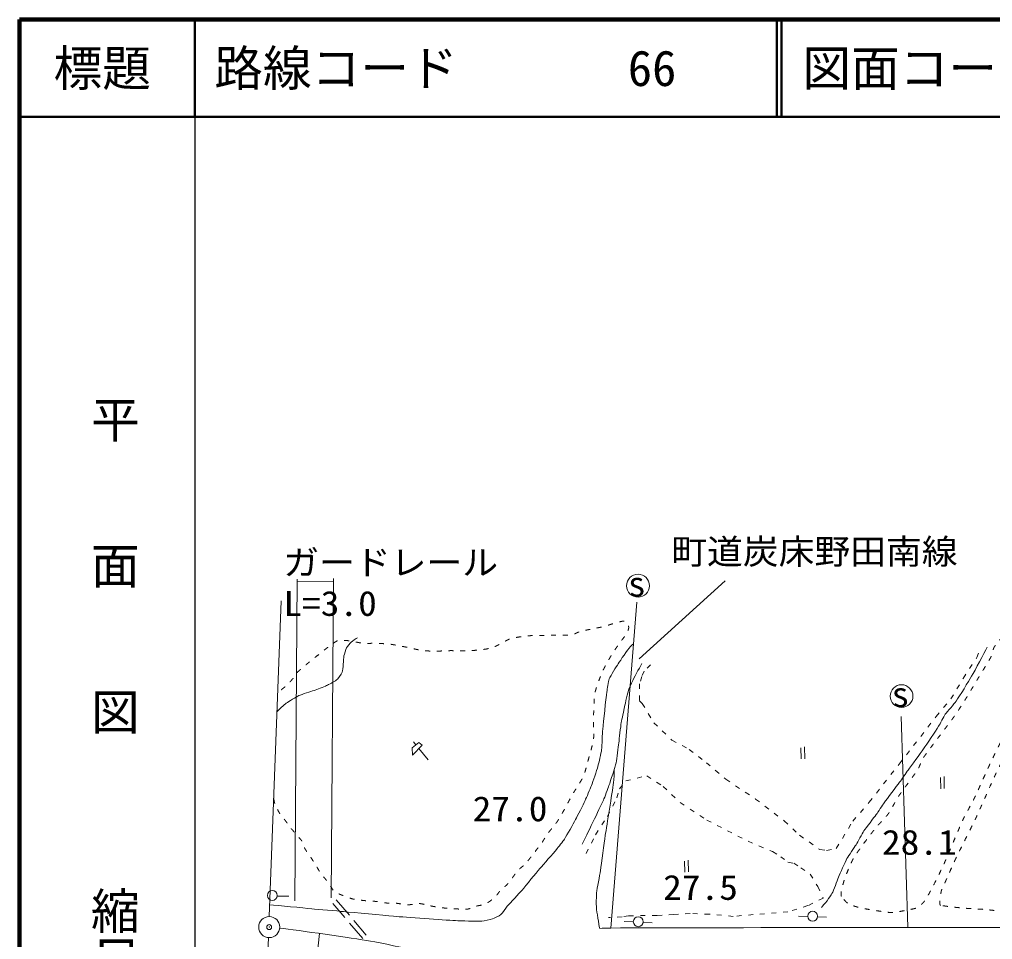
# Model space of a CAD drawing. Units: millimetres, scale not verified. Extents: x 40000 to 680000, y 20000 to 380000.
# Drawn here: x 40000 to 139910, y 285567 to 380000 of the extents above; entities that cross this region are included whole.
import ezdxf
from ezdxf.enums import TextEntityAlignment as Align

# ---------------------------------------------------------------- set-up
doc = ezdxf.new("R2010")
doc.units = ezdxf.units.MM
doc.header["$LTSCALE"] = 1000
doc.header["$PDMODE"] = 32
doc.header["$PDSIZE"] = 500
doc.linetypes.add('USER1', pattern=[1.2, 0.5, -0.7])
for name, color, linetype, lineweight in [('M-BGD', 7, 'Continuous', 13), ('M-BMK', 2, 'Continuous', 13), ('M-TTL', 2, 'Continuous', 140), ('M-TTL-BAND', 7, 'Continuous', 25), ('M-TTL-LINE', 7, 'Continuous', 50), ('M-TTL-TXT', 7, 'Continuous', 13), ('M-WORK', 1, 'Continuous', 13)]:
    doc.layers.add(name, color=color, linetype=linetype, lineweight=lineweight)
doc.styles.add('@ＭＳ ゴシック', font='')
doc.styles.add('ＭＳ ゴシック', font='')
doc.styles.get('@ＭＳ ゴシック').set_extended_font_data('@MS Gothic')
doc.styles.get('ＭＳ ゴシック').set_extended_font_data('MS Gothic')

msp = doc.modelspace()

# ---------------------------------------------------------------- linework, layer by layer
at = {"layer": 'M-BGD'}
msp.add_circle((65644, 286843), 1083, dxfattribs=at)
msp.add_point((65644, 286843), dxfattribs=at)
at = {"layer": 'M-BMK'}
msp.add_open_spline([(66722, 286740), (68590, 286514), (74180, 285718), (76037, 285414), (76991, 285258), (79820, 284618), (80771, 284444), (81456, 284318), (83522, 283995), (84214, 283912), (84893, 283830), (86937, 283663), (87618, 283619), (88742, 283546), (92118, 283376), (93243, 283327), (94354, 283278), (97689, 283132), (98801, 283127), (99573, 283124), (101886, 283243), (102657, 283287), (103615, 283341), (106485, 283571), (107444, 283619), (109057, 283701), (113900, 283897), (115515, 283938), (117663, 283993), (124109, 284056), (126257, 284099), (129052, 284155), (137436, 284364), (140231, 284429), (141667, 284462), (145975, 284583), (147412, 284590), (149100, 284599), (154165, 284544), (155853, 284506), (156816, 284485), (159703, 284361), (160665, 284298), (161310, 284255), (162688, 284139), (163964, 284027)], degree=3, knots=[0, 0, 0, 0, 1, 1, 1, 2, 2, 2, 3, 3, 3, 4, 4, 4, 5, 5, 5, 6, 6, 6, 7, 7, 7, 8, 8, 8, 9, 9, 9, 10, 10, 10, 11, 11, 11, 12, 12, 12, 13, 13, 13, 14, 14, 14, 15, 15, 15, 15], dxfattribs=at)
at = {"layer": 'M-TTL'}
for p, q in [((40000, 380000), (40000, 20000)), ((680000, 380000), (40000, 380000))]:
    msp.add_line(p, q, dxfattribs=at)
at = {"layer": 'M-TTL-BAND'}
msp.add_line((58000, 370000), (58000, 20000), dxfattribs=at)
at = {"layer": 'M-TTL-LINE'}
for p, q in [((58000, 380000), (58000, 370000)), ((117750, 380000), (117750, 370000)), ((118250, 380000), (118250, 370000)), ((40000, 370000), (680000, 370000))]:
    msp.add_line(p, q, dxfattribs=at)
at = {"layer": 'M-WORK'}
for p, q in [((68265, 289527), (68527, 322569)), ((68525, 322317), (72232, 322293)), ((72017, 289835), (72234, 322631)), ((103616, 314393), (112449, 322380)), ((65637, 287926), (66887, 320326)), ((103394, 320192), (100712, 286749)), ((130545, 308466), (131215, 286822)), ((80446, 305868), (80706, 305550)), ((81008, 305180), (81977, 303997)), ((120221, 305246), (120265, 304102)), ((120595, 305348), (120624, 304127)), ((134558, 302184), (134602, 301041)), ((134931, 302286), (134960, 301065)), ((108274, 293622), (108318, 292478)), ((108647, 293724), (108676, 292502)), ((66463, 290031), (67660, 290002)), ((72166, 289280), (73409, 287825)), ((72521, 289658), (73874, 288061)), ((119988, 287974), (120932, 287933)), ((121942, 287889), (122857, 287848)), ((73899, 287250), (75240, 285682)), ((74339, 287512), (75613, 286008)), ((102080, 287409), (103024, 287367)), ((104034, 287323), (104949, 287283)), ((63951, 236975), (65554, 285764)), ((70816, 286187), (67703, 257314))]:
    msp.add_line(p, q, dxfattribs=at)
at = {"layer": 'M-WORK', "linetype": 'USER1'}
for points in [[(104807, 313776), (104133, 313111), (103905, 312569), (103658, 311800), (103648, 310062), (103952, 309796), (105135, 307809), (106978, 306040), (108765, 305072), (110533, 303713), (112525, 302019), (115578, 299990), (118519, 297738), (120083, 296267), (122186, 294796), (122875, 294722), (123862, 294927), (125556, 297700), (127250, 299655), (130321, 303583), (134121, 308451), (135629, 310257), (136909, 312371), (138286, 314501), (138645, 315419)], [(98175, 294400), (99153, 296328), (100368, 298199), (101340, 300105), (101616, 301026), (102243, 301853), (104418, 302384), (106089, 301283), (107846, 299621), (110572, 297835), (114820, 295655), (117320, 294591), (118171, 294072), (118902, 293501), (119500, 293394), (120232, 292929), (121189, 292277), (121960, 291014), (122532, 289817), (120950, 289046), (118902, 288408), (115339, 288129), (113291, 287943), (110831, 288169), (108863, 288235), (107174, 288142), (105459, 288049), (102534, 288009), (101882, 287903), (100486, 287823)]]:
    msp.add_lwpolyline(points, dxfattribs=at)
at = {"layer": 'M-WORK'}
msp.add_lwpolyline([(80993, 305785), (80315, 305228), (80339, 304501), (81347, 305524)], close=True, dxfattribs=at)
for centre, radius in [((103511, 321881), 1170), ((130567, 310546), 1170), ((65960, 290091), 508), ((103531, 287394), 508), ((121439, 287960), 508)]:
    msp.add_circle(centre, radius, dxfattribs=at)
at = {"layer": 'M-WORK', "linetype": 'USER1'}
for points, knots in [([(134573, 289074), (134819, 289033), (135560, 288931), (135807, 288903), (136137, 288866), (137129, 288776), (137460, 288751), (137803, 288725), (138836, 288676), (139179, 288646), (139594, 288611), (140834, 288455), (141249, 288428), (141632, 288403), (142786, 288423), (143168, 288390), (143394, 288370), (144052, 288169), (144279, 288162), (144455, 288157), (145013, 288215), (145144, 288333), (145411, 288576), (145970, 289520), (146131, 289843), (146441, 290464), (147218, 292398), (147490, 293037), (147646, 293404), (148117, 294502), (148269, 294870), (148544, 295535), (149342, 297542), (149625, 298203), (149876, 298791), (150668, 300538), (150941, 301115), (151173, 301607), (151890, 303072), (152151, 303549), (152383, 303972), (153182, 305180), (153401, 305610), (153746, 306286), (154607, 308400), (154970, 309067), (155208, 309503), (156129, 310681), (156393, 311101), (156685, 311567), (157482, 313014), (157749, 313495), (158016, 313976), (158813, 315425), (159065, 315915), (159149, 316077), (159509, 316591), (159424, 316752), (159222, 317137), (158194, 317986), (157842, 318242), (157325, 318617), (155646, 319553), (155103, 319891), (154630, 320184), (153229, 321090), (152763, 321393), (152660, 321460), (152351, 321660), (152257, 321739), (152093, 321876), (151670, 322385), (151473, 322470), (151280, 322554), (150605, 322641), (150422, 322537), (150124, 322366), (149477, 321531), (149306, 321233), (148957, 320630), (148124, 318707), (147843, 318069), (147646, 317622), (147128, 316247), (146912, 315808), (146246, 314456), (144123, 310460), (143433, 309119), (143236, 308738), (142665, 307586), (142479, 307199), (142200, 306619), (141391, 304866), (141110, 304287), (140976, 304012), (140535, 303208), (140405, 302931), (140088, 302258), (139182, 300218), (138876, 299540), (138730, 299216), (138300, 298238), (138145, 297918), (137755, 297115), (136540, 294729), (136154, 293925), (135914, 293423), (135242, 291896), (135015, 291389), (134942, 291226), (134698, 290745), (134654, 290572), (134590, 290321), (134487, 289549), (134483, 289290), (134482, 289243), (134526, 289081), (134573, 289074)], [0, 0, 0, 0, 1, 1, 1, 2, 2, 2, 3, 3, 3, 4, 4, 4, 5, 5, 5, 6, 6, 6, 7, 7, 7, 8, 8, 8, 9, 9, 9, 10, 10, 10, 11, 11, 11, 12, 12, 12, 13, 13, 13, 14, 14, 14, 15, 15, 15, 16, 16, 16, 17, 17, 17, 18, 18, 18, 19, 19, 19, 20, 20, 20, 21, 21, 21, 22, 22, 22, 23, 23, 23, 24, 24, 24, 25, 25, 25, 26, 26, 26, 27, 27, 27, 28, 28, 28, 29, 29, 29, 30, 30, 30, 31, 31, 31, 32, 32, 32, 33, 33, 33, 34, 34, 34, 35, 35, 35, 36, 36, 36, 37, 37, 37, 38, 38, 38, 39, 39, 39, 39]), ([(124395, 290007), (124494, 289817), (124944, 289335), (125127, 289222), (125342, 289090), (126078, 288882), (126323, 288823), (126686, 288738), (127790, 288559), (128158, 288504), (128450, 288461), (129326, 288323), (129621, 288331), (129920, 288340), (130803, 288525), (131097, 288584), (131333, 288632), (132058, 288745), (132267, 288863), (132468, 288978), (132945, 289503), (133065, 289701), (133451, 290339), (134465, 292336), (134780, 293012), (135228, 293973), (136436, 296916), (136881, 297879), (137099, 298350), (137864, 299711), (138091, 300179), (138431, 300882), (139378, 303024), (139713, 303729), (140144, 304636), (141498, 307328), (141918, 308240), (142402, 309290), (143734, 312492), (144230, 313536), (144559, 314226), (145696, 316217), (146039, 316900), (146263, 317346), (146845, 318725), (147063, 319174), (147128, 319308), (147401, 319670), (147448, 319812), (147510, 319998), (147668, 320601), (147594, 320783), (147547, 320900), (147108, 320980), (146983, 320955), (146723, 320904), (146000, 320558), (145773, 320424), (145373, 320187), (144236, 319378), (143858, 319107), (143523, 318867), (142530, 318129), (142209, 317871), (142008, 317709), (141428, 317195), (141252, 317006), (141001, 316737), (140275, 315897), (140082, 315584), (139970, 315402), (139847, 314762), (139749, 314573), (139523, 314134), (138728, 312882), (138473, 312459), (138199, 312004), (137384, 310635), (137103, 310185), (136890, 309843), (136236, 308824), (136000, 308496), (135378, 307635), (133418, 305119), (132817, 304243), (132662, 304017), (132380, 303236), (132231, 303006), (131862, 302433), (130616, 300808), (130237, 300241), (130006, 299894), (129431, 298781), (129186, 298444), (128948, 298116), (128085, 297251), (127834, 296932), (127383, 296358), (126052, 294615), (125681, 293987), (125408, 293525), (124777, 292035), (124636, 291517), (124555, 291222), (124254, 290278), (124395, 290007)], [0, 0, 0, 0, 1, 1, 1, 2, 2, 2, 3, 3, 3, 4, 4, 4, 5, 5, 5, 6, 6, 6, 7, 7, 7, 8, 8, 8, 9, 9, 9, 10, 10, 10, 11, 11, 11, 12, 12, 12, 13, 13, 13, 14, 14, 14, 15, 15, 15, 16, 16, 16, 17, 17, 17, 18, 18, 18, 19, 19, 19, 20, 20, 20, 21, 21, 21, 22, 22, 22, 23, 23, 23, 24, 24, 24, 25, 25, 25, 26, 26, 26, 27, 27, 27, 28, 28, 28, 29, 29, 29, 30, 30, 30, 31, 31, 31, 32, 32, 32, 33, 33, 33, 34, 34, 34, 35, 35, 35, 35]), ([(66104, 300030), (66116, 299900), (66209, 299517), (66259, 299396), (66340, 299199), (66639, 298632), (66754, 298453), (66854, 298298), (67219, 297881), (67331, 297734), (67429, 297605), (67705, 297203), (67806, 297076), (67936, 296911), (68348, 296435), (68484, 296275), (68593, 296148), (68941, 295782), (69027, 295638), (69108, 295501), (69231, 295032), (69305, 294891), (69384, 294742), (69694, 294340), (69787, 294200), (69919, 294000), (70304, 293392), (70431, 293189), (70534, 293024), (70821, 292519), (70933, 292361), (71048, 292199), (71441, 291750), (71564, 291594), (71618, 291526), (71773, 291314), (71822, 291242), (71914, 291105), (72155, 290668), (72270, 290550), (72351, 290466), (72671, 290304), (72778, 290258), (73045, 290144), (73858, 289840), (74134, 289753), (74258, 289714), (74644, 289651), (74772, 289634), (74952, 289609), (75495, 289556), (75677, 289540), (75868, 289524), (76443, 289495), (76634, 289474), (76874, 289447), (77590, 289323), (77831, 289301), (78006, 289285), (78533, 289303), (78708, 289288), (78943, 289268), (79638, 289129), (79874, 289126), (80115, 289123), (80830, 289275), (81071, 289261), (81340, 289245), (82122, 289029), (82387, 288982), (82644, 288936), (83418, 288823), (83677, 288795), (83945, 288767), (84751, 288713), (85020, 288702), (85233, 288694), (85873, 288671), (86084, 288702), (86233, 288725), (86644, 288927), (86789, 288968), (86996, 289028), (87643, 289118), (87839, 289208), (88058, 289308), (88642, 289740), (88823, 289899), (88932, 289995), (89175, 290365), (89275, 290471), (89428, 290632), (89936, 291065), (90086, 291229), (90222, 291377), (90575, 291867), (90698, 292027), (90804, 292165), (91110, 292591), (91230, 292718), (91335, 292829), (91707, 293101), (91815, 293210), (91953, 293349), (92331, 293801), (92453, 293955), (92698, 294264), (93419, 295203), (93650, 295524), (93779, 295703), (94117, 296276), (94248, 296454), (94421, 296691), (94991, 297362), (95165, 297598), (95257, 297722), (95502, 298115), (95578, 298249), (95829, 298693), (96548, 300041), (96801, 300483), (97014, 300855), (97728, 301928), (97905, 302318), (98052, 302644), (98316, 303688), (98410, 304033), (98523, 304449), (98889, 305693), (98942, 306121), (98996, 306567), (98928, 307919), (98942, 308368), (98957, 308871), (98993, 310387), (99088, 310881), (99175, 311332), (99663, 312627), (99846, 313049), (99994, 313390), (100544, 314365), (100737, 314684), (100909, 314970), (101476, 315794), (101668, 316067), (101795, 316249), (102223, 316765), (102332, 316958), (102403, 317082), (102579, 317495), (102558, 317636), (102537, 317784), (102296, 318260), (102146, 318261), (101676, 318266), (100330, 317770), (99873, 317663), (99413, 317555), (98016, 317303), (97559, 317184), (97389, 317140), (96922, 316870), (96748, 316852), (96177, 316790), (94450, 316800), (93876, 316785), (93517, 316776), (92438, 316768), (92081, 316732), (91734, 316696), (90696, 316537), (90365, 316426), (90053, 316322), (89205, 315799), (88903, 315668), (88722, 315590), (88153, 315422), (87959, 315389), (87605, 315329), (86535, 315219), (86177, 315203), (85789, 315185), (84624, 315220), (84236, 315216), (83914, 315212), (82949, 315161), (82627, 315163), (82374, 315164), (81614, 315194), (81363, 315229), (81032, 315276), (80056, 315510), (79728, 315575), (79410, 315638), (78454, 315828), (78132, 315868), (77786, 315910), (76740, 315978), (76390, 315987), (76233, 315991), (75763, 315930), (75606, 315934), (75472, 315938), (75074, 316005), (74941, 316027), (74701, 316067), (73986, 316217), (73744, 316240), (73533, 316260), (72885, 316299), (72681, 316240), (72483, 316183), (71981, 315805), (71816, 315681), (71376, 315350), (70089, 314314), (69662, 313966), (69440, 313785), (68772, 313241), (68572, 313035), (68438, 312898), (68125, 312410), (68000, 312264), (67862, 312103), (67414, 311648), (67256, 311506), (67092, 311360), (66572, 310953), (66391, 310828)], [0, 0, 0, 0, 1, 1, 1, 2, 2, 2, 3, 3, 3, 4, 4, 4, 5, 5, 5, 6, 6, 6, 7, 7, 7, 8, 8, 8, 9, 9, 9, 10, 10, 10, 11, 11, 11, 12, 12, 12, 13, 13, 13, 14, 14, 14, 15, 15, 15, 16, 16, 16, 17, 17, 17, 18, 18, 18, 19, 19, 19, 20, 20, 20, 21, 21, 21, 22, 22, 22, 23, 23, 23, 24, 24, 24, 25, 25, 25, 26, 26, 26, 27, 27, 27, 28, 28, 28, 29, 29, 29, 30, 30, 30, 31, 31, 31, 32, 32, 32, 33, 33, 33, 34, 34, 34, 35, 35, 35, 36, 36, 36, 37, 37, 37, 38, 38, 38, 39, 39, 39, 40, 40, 40, 41, 41, 41, 42, 42, 42, 43, 43, 43, 44, 44, 44, 45, 45, 45, 46, 46, 46, 47, 47, 47, 48, 48, 48, 49, 49, 49, 50, 50, 50, 51, 51, 51, 52, 52, 52, 53, 53, 53, 54, 54, 54, 55, 55, 55, 56, 56, 56, 57, 57, 57, 58, 58, 58, 59, 59, 59, 60, 60, 60, 61, 61, 61, 62, 62, 62, 63, 63, 63, 64, 64, 64, 65, 65, 65, 66, 66, 66, 67, 67, 67, 68, 68, 68, 69, 69, 69, 70, 70, 70, 71, 71, 71, 72, 72, 72, 73, 73, 73, 74, 74, 74, 75, 75, 75, 76, 76, 76, 76])]:
    msp.add_open_spline(points, degree=3, knots=knots, dxfattribs=at)
at = {"layer": 'M-WORK'}
for points, knots in [([(65684, 289145), (66548, 289059), (69141, 288808), (70006, 288727), (70661, 288666), (72627, 288493), (73282, 288433), (74306, 288339), (77374, 288040), (78398, 287958), (79670, 287856), (83489, 287581), (84763, 287512), (85304, 287482), (86929, 287438), (87470, 287464), (87691, 287475), (88342, 287626), (88552, 287697), (88738, 287760), (89283, 288002), (89433, 288127), (89598, 288264), (89947, 288814), (90088, 288977), (90382, 289317), (91310, 290298), (91604, 290639), (91979, 291075), (93058, 292423), (93429, 292862), (93766, 293260), (94809, 294424), (95143, 294824), (95314, 295028), (95808, 295655), (95951, 295878), (96198, 296266), (96873, 297468), (97090, 297873), (97297, 298257), (97884, 299425), (98069, 299820), (98211, 300125), (98606, 301053), (98724, 301368), (98870, 301757), (99276, 302935), (99389, 303334), (99485, 303673), (99724, 304704), (99769, 305053), (99823, 305472), (99844, 306741), (99883, 307162), (99953, 307928), (100215, 310222), (100315, 310985), (100351, 311253), (100461, 312064), (100562, 312315), (100698, 312650), (101286, 313569), (101483, 313872), (101716, 314230), (102427, 315299), (102709, 315620), (102773, 315693), (102904, 315809), (103052, 315930)], [0, 0, 0, 0, 1, 1, 1, 2, 2, 2, 3, 3, 3, 4, 4, 4, 5, 5, 5, 6, 6, 6, 7, 7, 7, 8, 8, 8, 9, 9, 9, 10, 10, 10, 11, 11, 11, 12, 12, 12, 13, 13, 13, 14, 14, 14, 15, 15, 15, 16, 16, 16, 17, 17, 17, 18, 18, 18, 19, 19, 19, 20, 20, 20, 21, 21, 21, 22, 22, 22, 23, 23, 23, 23]), ([(66449, 308968), (66619, 309155), (67187, 309664), (67391, 309813), (67639, 309993), (68421, 310480), (68699, 310608), (68996, 310744), (69938, 311016), (70245, 311126), (70504, 311219), (71275, 311510), (71525, 311625), (71732, 311721), (72348, 312035), (72523, 312183), (72680, 312316), (73085, 312805), (73148, 313001), (73250, 313322), (73259, 314342), (73317, 314673), (73348, 314848), (73512, 315359), (73594, 315516), (73661, 315646), (73941, 315989), (74049, 316088), (74166, 316195), (74561, 316465), (74703, 316534)], [0, 0, 0, 0, 1, 1, 1, 2, 2, 2, 3, 3, 3, 4, 4, 4, 5, 5, 5, 6, 6, 6, 7, 7, 7, 8, 8, 8, 9, 9, 9, 10, 10, 10, 10]), ([(122348, 288869), (122600, 289119), (123251, 289972), (123425, 290281), (123604, 290596), (123955, 291630), (124097, 291963), (124261, 292348), (124760, 293501), (124959, 293870), (125121, 294171), (125716, 295009), (125895, 295301), (126065, 295578), (126521, 296442), (126702, 296712), (126937, 297063), (127724, 298059), (127971, 298401), (128140, 298637), (128614, 299367), (128785, 299602), (129094, 300028), (130054, 301281), (130365, 301705), (130546, 301951), (131063, 302706), (131241, 302953), (131555, 303391), (132520, 304689), (132828, 305131), (133147, 305589), (134076, 306981), (134373, 307453), (134523, 307692), (134900, 308452), (135061, 308684), (135260, 308972), (135968, 309752), (136167, 310040), (136509, 310537), (137461, 312080), (137762, 312604), (138098, 313188), (139050, 314973), (139348, 315577)], [0, 0, 0, 0, 1, 1, 1, 2, 2, 2, 3, 3, 3, 4, 4, 4, 5, 5, 5, 6, 6, 6, 7, 7, 7, 8, 8, 8, 9, 9, 9, 10, 10, 10, 11, 11, 11, 12, 12, 12, 13, 13, 13, 14, 14, 14, 15, 15, 15, 15]), ([(97770, 295362), (98227, 296253), (99538, 298957), (99955, 299868), (100090, 300162), (100423, 301077), (100527, 301384), (100684, 301847), (101149, 303239), (101259, 303715), (101352, 304115), (101485, 305343), (101537, 305750), (101591, 306166), (101721, 307419), (101788, 307833), (101841, 308158), (102062, 309120), (102134, 309441), (102218, 309811), (102441, 310929), (102568, 311286), (102695, 311642), (103223, 312646), (103396, 312982), (103491, 313166), (103796, 313708), (103905, 313884)], [0, 0, 0, 0, 1, 1, 1, 2, 2, 2, 3, 3, 3, 4, 4, 4, 5, 5, 5, 6, 6, 6, 7, 7, 7, 8, 8, 8, 9, 9, 9, 9]), ([(99574, 286706), (99802, 286722), (100485, 286748), (100712, 286749), (105460, 286767), (119702, 286796), (124449, 286803), (128918, 286809), (142325, 286820), (146794, 286817), (148395, 286816), (153197, 286818), (154798, 286785), (155656, 286767), (158228, 286607), (159086, 286562), (160875, 286470), (166245, 286200), (168034, 286100), (168400, 286079), (169494, 285991), (169858, 285957), (171323, 285823), (175716, 285402), (177180, 285258), (178036, 285174), (180609, 284937), (181461, 284819), (182338, 284698), (184944, 284195), (185819, 284062), (186656, 283934), (189185, 283666), (190018, 283514), (191259, 283288), (194943, 282419), (196181, 282174), (196662, 282079), (198123, 281878), (198611, 281816), (199384, 281719), (201708, 281439), (202486, 281379), (203502, 281301), (206558, 281162), (207576, 281123), (208175, 281100), (209972, 281084), (210570, 281069), (211595, 281043), (214671, 280946), (215696, 280914), (216677, 280883), (219621, 280791), (220602, 280754), (221339, 280727), (223548, 280615), (224285, 280595), (225250, 280569), (228145, 280549), (229109, 280524), (229950, 280501), (232473, 280383), (233314, 280355), (234244, 280325), (237037, 280258), (237968, 280236), (239223, 280205), (242989, 280124), (244244, 280089), (246041, 280040), (251434, 279862), (253231, 279813), (255130, 279761), (260826, 279632), (262725, 279587), (265460, 279522), (273666, 279330), (276401, 279264), (277774, 279232), (281896, 279122), (283270, 279097), (284569, 279073), (288468, 278981), (289767, 279022), (290348, 279041), (292079, 279293), (292652, 279396), (293658, 279577), (296657, 280224), (297657, 280440), (298726, 280672), (301933, 281366), (302994, 281632), (303909, 281861), (306626, 282657), (307534, 282914), (308725, 283252), (312298, 284265), (313489, 284605), (314279, 284831), (316651, 285506), (317438, 285743), (317696, 285820), (318460, 286087), (318714, 286177), (319125, 286322), (320355, 286764), (320763, 286916), (321867, 287330), (325178, 288572), (326273, 289010), (327012, 289305), (329196, 290273), (329928, 290584), (330369, 290771), (331696, 291321), (332140, 291500), (332564, 291671), (333841, 292176), (334270, 292334), (334709, 292495), (336039, 292944), (336482, 293094), (337093, 293300), (338925, 293922), (339541, 294112), (340080, 294277), (341712, 294719), (342255, 294871), (342597, 294967), (343620, 295266), (343965, 295353), (344392, 295461), (345684, 295751), (346115, 295841), (346557, 295934), (347895, 296162), (348334, 296269), (348473, 296303), (348936, 296413), (348998, 296542), (349098, 296754), (349068, 297483), (349017, 297711), (348963, 297954), (348635, 298641), (348485, 298841), (348277, 299118), (347481, 299798), (347250, 300057), (346925, 300422), (346017, 301577), (345706, 301955), (345198, 302573), (343667, 304421), (343155, 305035)], [0, 0, 0, 0, 1, 1, 1, 2, 2, 2, 3, 3, 3, 4, 4, 4, 5, 5, 5, 6, 6, 6, 7, 7, 7, 8, 8, 8, 9, 9, 9, 10, 10, 10, 11, 11, 11, 12, 12, 12, 13, 13, 13, 14, 14, 14, 15, 15, 15, 16, 16, 16, 17, 17, 17, 18, 18, 18, 19, 19, 19, 20, 20, 20, 21, 21, 21, 22, 22, 22, 23, 23, 23, 24, 24, 24, 25, 25, 25, 26, 26, 26, 27, 27, 27, 28, 28, 28, 29, 29, 29, 30, 30, 30, 31, 31, 31, 32, 32, 32, 33, 33, 33, 34, 34, 34, 35, 35, 35, 36, 36, 36, 37, 37, 37, 38, 38, 38, 39, 39, 39, 40, 40, 40, 41, 41, 41, 42, 42, 42, 43, 43, 43, 44, 44, 44, 45, 45, 45, 46, 46, 46, 47, 47, 47, 48, 48, 48, 49, 49, 49, 50, 50, 50, 51, 51, 51, 52, 52, 52, 52]), ([(99574, 286706), (99480, 287128), (99280, 288415), (99242, 288846), (99216, 289146), (99223, 290050), (99255, 290349), (99306, 290810), (99585, 292177), (99654, 292636), (99763, 293355), (100039, 295520), (100146, 296239), (100308, 297328), (100849, 300587), (100997, 301678), (101034, 301951), (101079, 302781), (101072, 303057)], [0, 0, 0, 0, 1, 1, 1, 2, 2, 2, 3, 3, 3, 4, 4, 4, 5, 5, 5, 6, 6, 6, 6])]:
    msp.add_open_spline(points, degree=3, knots=knots, dxfattribs=at)

# ---------------------------------------------------------------- texts
at = {"layer": 'M-TTL-BAND', "style": '@ＭＳ ゴシック'}
for s, p in [('平\u3000\u3000面\u3000\u3000図', (49777, 306475)), ('縮尺千分の一', (49777, 261030))]:
    msp.add_text(s, height=3666, rotation=270, dxfattribs=at).set_placement(p, align=Align.MIDDLE_RIGHT)
at = {"layer": 'M-TTL-TXT', "style": 'ＭＳ ゴシック'}
msp.add_text('標題', height=3666, dxfattribs=at).set_placement((48500, 375000), align=Align.MIDDLE_CENTER)
for s, p in [('路線コード       66', (60000, 375000)), ('図面コード      20-0', (120380, 375000))]:
    msp.add_text(s, height=3666, dxfattribs=at).set_placement(p, align=Align.MIDDLE_LEFT)
at = {"layer": 'M-WORK', "style": 'ＭＳ ゴシック'}
for s, width, p in [('町道炭床野田南線', 1.05, (106920, 323330)), ('ガードレール', 1.05, (67092, 322214)), ('L=3.0', 1.1, (67092, 318014)), ('27.0', 1.1, (86533, 296934)), ('28.1', 1.1, (128552, 293497)), ('27.5', 1.1, (106089, 288870))]:
    msp.add_text(s, height=2566, dxfattribs=dict(at, width=width)).set_placement(p, align=Align.BOTTOM_LEFT)
for p in [(103378, 322058), (130435, 310723)]:
    msp.add_text('s', height=2566, rotation=2.289, dxfattribs=at).set_placement(p, align=Align.MIDDLE_CENTER)

doc.saveas('drawing.dxf')
